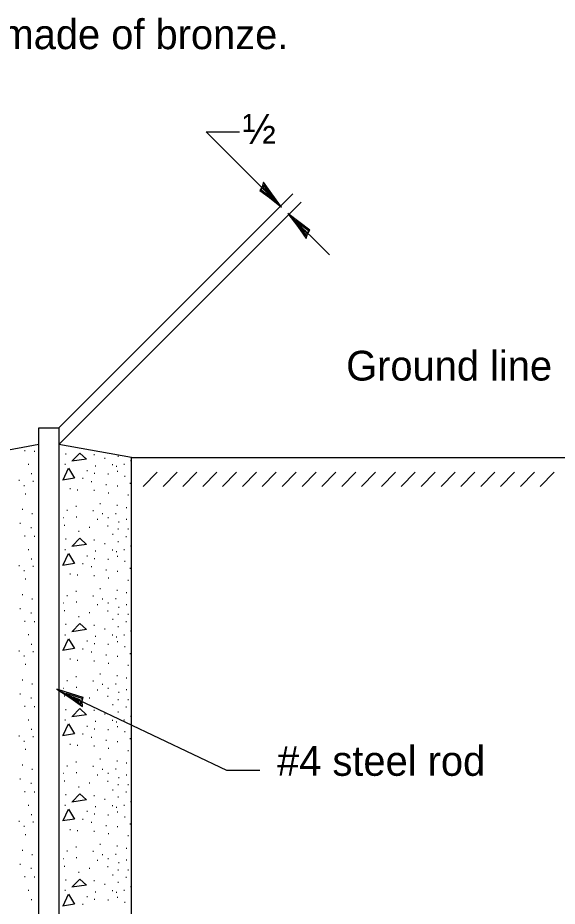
# Model space of a CAD drawing. Extents: x 0 to 2.83, y 0 to 1.83.
# Drawn here: x 0.8426 to 1.1143, y 0.4468 to 0.8941 of the extents above; entities that cross this region are included whole.
import ezdxf

# ---------------------------------------------------------------- set-up
doc = ezdxf.new("R2010")
doc.units = 0
for name, color, linetype in [('RD_Pr_Roadway_Dimensions', 7, 'Continuous'), ('RD_Pr_Roadway_Notes', 7, 'Continuous'), ('SH_General_Details', 7, 'Continuous')]:
    doc.layers.add(name, color=color, linetype=linetype)

msp = doc.modelspace()

# ---------------------------------------------------------------- linework, layer by layer
at = {"layer": 'RD_Pr_Roadway_Dimensions'}
for p, q in [((0.93754, 0.83671), (0.9542, 0.83671)), ((0.93754, 0.83671), (0.97495, 0.79929)), ((0.86328, 0.68762), (0.98113, 0.80548)), ((0.86328, 0.67922), (0.98533, 0.80128)), ((0.97915, 0.79509), (0.99958, 0.77466))]:
    msp.add_line(p, q, dxfattribs=at)
for points in [[(0.96566, 0.80893), (0.96451, 0.80711), (0.96937, 0.80354), (0.9755, 0.79881), (0.9705, 0.80539), (0.96631, 0.81136), (0.96566, 0.80893), (0.96512, 0.8075), (0.97185, 0.80247), (0.96654, 0.81003), (0.96623, 0.80781), (0.96911, 0.80527), (0.96691, 0.80827)], [(0.98849, 0.78539), (0.98963, 0.78722), (0.98478, 0.79078), (0.97865, 0.79552), (0.98365, 0.78893), (0.98783, 0.78296), (0.98849, 0.78539), (0.98902, 0.78682), (0.98229, 0.79186), (0.9876, 0.7843), (0.98791, 0.78652), (0.98503, 0.78905), (0.98724, 0.78605)]]:
    msp.add_lwpolyline(points, dxfattribs=at)
at = {"layer": 'RD_Pr_Roadway_Notes'}
for p, q in [((0.9479, 0.51516), (0.86314, 0.55532)), ((0.96457, 0.51516), (0.9479, 0.51516))]:
    msp.add_line(p, q, dxfattribs=at)
msp.add_lwpolyline([(0.87501, 0.54979), (0.87548, 0.55189), (0.8697, 0.55362), (0.86234, 0.55602), (0.86926, 0.55149), (0.87521, 0.54728), (0.87501, 0.54979), (0.87503, 0.55131), (0.867, 0.55379), (0.87454, 0.54846), (0.87409, 0.55065), (0.87052, 0.55207), (0.8736, 0.54999)], dxfattribs=at)
at = {"layer": 'SH_General_Details'}
for p, q in [((0.85328, 0.68762), (0.86328, 0.68762)), ((0.85328, 0.30627), (0.85328, 0.68762)), ((0.86328, 0.68762), (0.86328, 0.30627)), ((0.85328, 0.67922), (0.81662, 0.67262)), ((0.84604, 0.67616), (0.84637, 0.67616)), ((0.85084, 0.67595), (0.85117, 0.67595)), ((0.89995, 0.67262), (0.86328, 0.67922)), ((0.8666, 0.67458), (0.86694, 0.67458)), ((0.88086, 0.67415), (0.8812, 0.67415)), ((0.88624, 0.67228), (0.88657, 0.67228)), ((0.89295, 0.67336), (0.89328, 0.67336)), ((0.89933, 0.67114), (0.89966, 0.67114)), ((0.89995, 0.29762), (0.89995, 0.67262)), ((0.89995, 0.67262), (0.89995, 0.67262)), ((0.89995, 0.67262), (1.23328, 0.67262)), ((0.84783, 0.66928), (0.84816, 0.66928)), ((0.86625, 0.66927), (0.86658, 0.66927)), ((0.88151, 0.66856), (0.88184, 0.66856)), ((0.89011, 0.66913), (0.89044, 0.66913)), ((0.89216, 0.66827), (0.89249, 0.66827)), ((0.8961, 0.66927), (0.89644, 0.66927)), ((0.8494, 0.66456), (0.84974, 0.66456)), ((0.87513, 0.66221), (0.87546, 0.66221)), ((0.87742, 0.66615), (0.87776, 0.66615)), ((0.88115, 0.66478), (0.88148, 0.66478)), ((0.88796, 0.66443), (0.88829, 0.66443)), ((0.89273, 0.66586), (0.89307, 0.66586)), ((0.89639, 0.66335), (0.89672, 0.66335)), ((0.90575, 0.65816), (0.91282, 0.66523)), ((0.91575, 0.65816), (0.92282, 0.66523)), ((0.92575, 0.65816), (0.93282, 0.66523)), ((0.93575, 0.65816), (0.94282, 0.66523)), ((0.94575, 0.65816), (0.95282, 0.66523)), ((0.95575, 0.65816), (0.96282, 0.66523)), ((0.96575, 0.65816), (0.97282, 0.66523)), ((0.97575, 0.65816), (0.98282, 0.66523)), ((0.98575, 0.65816), (0.99282, 0.66523)), ((0.99575, 0.65816), (1.00282, 0.66523)), ((1.00575, 0.65816), (1.01282, 0.66523)), ((1.01575, 0.65816), (1.02282, 0.66523)), ((1.02575, 0.65816), (1.03282, 0.66523)), ((1.03575, 0.65816), (1.04282, 0.66523)), ((1.04575, 0.65816), (1.05282, 0.66523)), ((1.05575, 0.65816), (1.06282, 0.66523)), ((1.06575, 0.65816), (1.07282, 0.66523)), ((1.07575, 0.65816), (1.08282, 0.66523)), ((1.08575, 0.65816), (1.09282, 0.66523)), ((1.09575, 0.65816), (1.10282, 0.66523)), ((1.10575, 0.65816), (1.11282, 0.66523)), ((0.8431, 0.66121), (0.84343, 0.66121)), ((0.84568, 0.65863), (0.84601, 0.65863)), ((0.85019, 0.66085), (0.85052, 0.66085)), ((0.8795, 0.66063), (0.87984, 0.66063)), ((0.88688, 0.65905), (0.88722, 0.65905)), ((0.89266, 0.65841), (0.893, 0.65841)), ((0.89911, 0.65984), (0.89944, 0.65984)), ((0.84632, 0.65448), (0.84666, 0.65448)), ((0.86883, 0.65705), (0.86916, 0.65705)), ((0.87248, 0.65647), (0.87281, 0.65647)), ((0.88086, 0.65619), (0.8812, 0.65619)), ((0.88817, 0.65497), (0.88851, 0.65497)), ((0.89811, 0.65389), (0.89844, 0.65389)), ((0.88387, 0.64959), (0.88421, 0.64959)), ((0.89245, 0.64873), (0.89278, 0.64873)), ((0.84482, 0.6466), (0.84515, 0.6466)), ((0.84976, 0.64445), (0.85009, 0.64445)), ((0.86739, 0.64615), (0.86773, 0.64615)), ((0.87191, 0.64823), (0.87224, 0.64823)), ((0.88036, 0.64601), (0.8807, 0.64601)), ((0.88516, 0.64443), (0.8855, 0.64443)), ((0.89183, 0.64458), (0.89216, 0.64458)), ((0.89725, 0.64759), (0.89758, 0.64759)), ((0.86539, 0.64243), (0.86572, 0.64243)), ((0.87205, 0.64286), (0.87238, 0.64286)), ((0.88258, 0.64157), (0.88292, 0.64157)), ((0.88803, 0.64243), (0.88836, 0.64243)), ((0.89331, 0.64028), (0.89364, 0.64028)), ((0.89718, 0.64164), (0.89751, 0.64164)), ((0.8436, 0.63957), (0.84393, 0.63957)), ((0.84912, 0.63742), (0.84945, 0.63742)), ((0.86603, 0.63856), (0.86636, 0.63856)), ((0.87312, 0.63555), (0.87346, 0.63555)), ((0.87857, 0.63756), (0.8789, 0.63756)), ((0.88774, 0.63834), (0.88808, 0.63834)), ((0.89295, 0.6367), (0.89328, 0.6367)), ((0.89811, 0.6367), (0.89844, 0.6367)), ((0.84604, 0.63327), (0.84637, 0.63327)), ((0.85084, 0.63305), (0.85117, 0.63305)), ((0.8666, 0.63168), (0.86694, 0.63168)), ((0.88086, 0.63125), (0.8812, 0.63125)), ((0.89032, 0.63412), (0.89066, 0.63412)), ((0.89696, 0.63297), (0.8973, 0.63297)), ((0.84783, 0.62639), (0.84816, 0.62639)), ((0.86625, 0.62638), (0.86658, 0.62638)), ((0.88624, 0.62939), (0.88657, 0.62939)), ((0.89295, 0.63046), (0.89328, 0.63046)), ((0.8961, 0.62638), (0.89644, 0.62638)), ((0.89933, 0.62824), (0.89966, 0.62824)), ((0.87742, 0.62325), (0.87776, 0.62325)), ((0.88115, 0.62189), (0.88148, 0.62189)), ((0.88151, 0.62566), (0.88184, 0.62566)), ((0.89011, 0.62623), (0.89044, 0.62623)), ((0.89216, 0.62537), (0.89249, 0.62537)), ((0.89273, 0.62296), (0.89307, 0.62296)), ((0.8431, 0.61832), (0.84343, 0.61832)), ((0.8494, 0.62166), (0.84974, 0.62166)), ((0.85019, 0.61796), (0.85052, 0.61796)), ((0.87513, 0.61931), (0.87546, 0.61931)), ((0.8795, 0.61773), (0.87984, 0.61773)), ((0.88796, 0.62153), (0.88829, 0.62153)), ((0.89639, 0.62045), (0.89672, 0.62045)), ((0.84568, 0.61574), (0.84601, 0.61574)), ((0.86883, 0.61415), (0.86916, 0.61415)), ((0.87248, 0.61358), (0.87281, 0.61358)), ((0.88086, 0.61329), (0.8812, 0.61329)), ((0.88688, 0.61616), (0.88722, 0.61616)), ((0.89266, 0.61551), (0.893, 0.61551)), ((0.89911, 0.61694), (0.89944, 0.61694)), ((0.84632, 0.61158), (0.84666, 0.61158)), ((0.88817, 0.61207), (0.88851, 0.61207)), ((0.89811, 0.611), (0.89844, 0.611)), ((0.87191, 0.60534), (0.87224, 0.60534)), ((0.88387, 0.6067), (0.88421, 0.6067)), ((0.89245, 0.60584), (0.89278, 0.60584)), ((0.89725, 0.60469), (0.89758, 0.60469)), ((0.84482, 0.6037), (0.84515, 0.6037)), ((0.84976, 0.60155), (0.85009, 0.60155)), ((0.86539, 0.59953), (0.86572, 0.59953)), ((0.86739, 0.60326), (0.86773, 0.60326)), ((0.87205, 0.59996), (0.87238, 0.59996)), ((0.88036, 0.60311), (0.8807, 0.60311)), ((0.88516, 0.60154), (0.8855, 0.60154)), ((0.88803, 0.59953), (0.88836, 0.59953)), ((0.89183, 0.60168), (0.89216, 0.60168)), ((0.8436, 0.59668), (0.84393, 0.59668)), ((0.86603, 0.59566), (0.86636, 0.59566)), ((0.88258, 0.59867), (0.88292, 0.59867)), ((0.88774, 0.59545), (0.88808, 0.59545)), ((0.89331, 0.59738), (0.89364, 0.59738)), ((0.89718, 0.59874), (0.89751, 0.59874)), ((0.84912, 0.59453), (0.84945, 0.59453)), ((0.87312, 0.59265), (0.87346, 0.59265)), ((0.87857, 0.59466), (0.8789, 0.59466)), ((0.89032, 0.59122), (0.89066, 0.59122)), ((0.89295, 0.5938), (0.89328, 0.5938)), ((0.89811, 0.5938), (0.89844, 0.5938)), ((0.84604, 0.59037), (0.84637, 0.59037)), ((0.85084, 0.59016), (0.85117, 0.59016)), ((0.8666, 0.58878), (0.86694, 0.58878)), ((0.88086, 0.58835), (0.8812, 0.58835)), ((0.88624, 0.58649), (0.88657, 0.58649)), ((0.89295, 0.58756), (0.89328, 0.58756)), ((0.89696, 0.59007), (0.8973, 0.59007)), ((0.84783, 0.58349), (0.84816, 0.58349)), ((0.86625, 0.58348), (0.86658, 0.58348)), ((0.88151, 0.58276), (0.88184, 0.58276)), ((0.89011, 0.58334), (0.89044, 0.58334)), ((0.89216, 0.58248), (0.89249, 0.58248)), ((0.8961, 0.58348), (0.89644, 0.58348)), ((0.89933, 0.58534), (0.89966, 0.58534)), ((0.8494, 0.57876), (0.84974, 0.57876)), ((0.87742, 0.58035), (0.87776, 0.58035)), ((0.88115, 0.57899), (0.88148, 0.57899)), ((0.88796, 0.57863), (0.88829, 0.57863)), ((0.89273, 0.58007), (0.89307, 0.58007)), ((0.89639, 0.57756), (0.89672, 0.57756)), ((0.8431, 0.57542), (0.84343, 0.57542)), ((0.84568, 0.57284), (0.84601, 0.57284)), ((0.85019, 0.57506), (0.85052, 0.57506)), ((0.87513, 0.57641), (0.87546, 0.57641)), ((0.8795, 0.57484), (0.87984, 0.57484)), ((0.88688, 0.57326), (0.88722, 0.57326)), ((0.89911, 0.57405), (0.89944, 0.57405)), ((0.84632, 0.56868), (0.84666, 0.56868)), ((0.86883, 0.57125), (0.86916, 0.57125)), ((0.87248, 0.57068), (0.87281, 0.57068)), ((0.88086, 0.57039), (0.8812, 0.57039)), ((0.88817, 0.56917), (0.88851, 0.56917)), ((0.89266, 0.57261), (0.893, 0.57261)), ((0.88387, 0.5638), (0.88421, 0.5638)), ((0.89811, 0.5681), (0.89844, 0.5681)), ((0.84482, 0.5608), (0.84515, 0.5608)), ((0.86739, 0.56036), (0.86773, 0.56036)), ((0.87191, 0.56244), (0.87224, 0.56244)), ((0.88036, 0.56022), (0.8807, 0.56022)), ((0.89245, 0.56294), (0.89278, 0.56294)), ((0.89725, 0.56179), (0.89758, 0.56179)), ((0.84976, 0.55865), (0.85009, 0.55865)), ((0.86539, 0.55663), (0.86572, 0.55663)), ((0.87205, 0.55706), (0.87238, 0.55706)), ((0.88258, 0.55577), (0.88292, 0.55577)), ((0.88516, 0.55864), (0.8855, 0.55864)), ((0.88803, 0.55663), (0.88836, 0.55663)), ((0.89183, 0.55878), (0.89216, 0.55878)), ((0.89718, 0.55585), (0.89751, 0.55585)), ((0.8436, 0.55378), (0.84393, 0.55378)), ((0.84912, 0.55163), (0.84945, 0.55163)), ((0.86603, 0.55277), (0.86636, 0.55277)), ((0.87857, 0.55176), (0.8789, 0.55176)), ((0.88774, 0.55255), (0.88808, 0.55255)), ((0.89295, 0.5509), (0.89328, 0.5509)), ((0.89331, 0.55448), (0.89364, 0.55448)), ((0.89811, 0.5509), (0.89844, 0.5509)), ((0.84604, 0.54747), (0.84637, 0.54747)), ((0.85084, 0.54726), (0.85117, 0.54726)), ((0.8666, 0.54589), (0.86694, 0.54589)), ((0.87312, 0.54976), (0.87346, 0.54976)), ((0.89032, 0.54832), (0.89066, 0.54832)), ((0.89696, 0.54718), (0.8973, 0.54718)), ((0.88086, 0.54546), (0.8812, 0.54546)), ((0.88624, 0.54359), (0.88657, 0.54359)), ((0.89295, 0.54467), (0.89328, 0.54467)), ((0.89933, 0.54245), (0.89966, 0.54245)), ((0.84783, 0.54059), (0.84816, 0.54059)), ((0.86625, 0.54058), (0.86658, 0.54058)), ((0.87742, 0.53746), (0.87776, 0.53746)), ((0.88151, 0.53987), (0.88184, 0.53987)), ((0.89011, 0.54044), (0.89044, 0.54044)), ((0.89216, 0.53958), (0.89249, 0.53958)), ((0.89273, 0.53717), (0.89307, 0.53717)), ((0.8961, 0.54058), (0.89644, 0.54058)), ((0.8431, 0.53252), (0.84343, 0.53252)), ((0.8494, 0.53587), (0.84974, 0.53587)), ((0.87513, 0.53352), (0.87546, 0.53352)), ((0.88115, 0.53609), (0.88148, 0.53609)), ((0.88796, 0.53574), (0.88829, 0.53574)), ((0.89639, 0.53466), (0.89672, 0.53466)), ((0.84568, 0.52994), (0.84601, 0.52994)), ((0.85019, 0.53216), (0.85052, 0.53216)), ((0.86883, 0.52836), (0.86916, 0.52836)), ((0.8795, 0.53194), (0.87984, 0.53194)), ((0.88688, 0.53036), (0.88722, 0.53036)), ((0.89266, 0.52972), (0.893, 0.52972)), ((0.89911, 0.53115), (0.89944, 0.53115)), ((0.84632, 0.52579), (0.84666, 0.52579)), ((0.87248, 0.52778), (0.87281, 0.52778)), ((0.88086, 0.5275), (0.8812, 0.5275)), ((0.88817, 0.52628), (0.88851, 0.52628)), ((0.89811, 0.5252), (0.89844, 0.5252)), ((0.87191, 0.51954), (0.87224, 0.51954)), ((0.88387, 0.5209), (0.88421, 0.5209)), ((0.89245, 0.52004), (0.89278, 0.52004)), ((0.84482, 0.51791), (0.84515, 0.51791)), ((0.84976, 0.51576), (0.85009, 0.51576)), ((0.86739, 0.51746), (0.86773, 0.51746)), ((0.88036, 0.51732), (0.8807, 0.51732)), ((0.88516, 0.51574), (0.8855, 0.51574)), ((0.89183, 0.51589), (0.89216, 0.51589)), ((0.89725, 0.5189), (0.89758, 0.5189)), ((0.8436, 0.51088), (0.84393, 0.51088)), ((0.86539, 0.51374), (0.86572, 0.51374)), ((0.87205, 0.51417), (0.87238, 0.51417)), ((0.88258, 0.51288), (0.88292, 0.51288)), ((0.88803, 0.51374), (0.88836, 0.51374)), ((0.89331, 0.51159), (0.89364, 0.51159)), ((0.89718, 0.51295), (0.89751, 0.51295)), ((0.84912, 0.50873), (0.84945, 0.50873)), ((0.86603, 0.50987), (0.86636, 0.50987)), ((0.87312, 0.50686), (0.87346, 0.50686)), ((0.87857, 0.50887), (0.8789, 0.50887)), ((0.88774, 0.50965), (0.88808, 0.50965)), ((0.89295, 0.50801), (0.89328, 0.50801)), ((0.89811, 0.50801), (0.89844, 0.50801)), ((0.84604, 0.50458), (0.84637, 0.50458)), ((0.85084, 0.50436), (0.85117, 0.50436)), ((0.8666, 0.50299), (0.86694, 0.50299)), ((0.88086, 0.50256), (0.8812, 0.50256)), ((0.89032, 0.50543), (0.89066, 0.50543)), ((0.89295, 0.50177), (0.89328, 0.50177)), ((0.89696, 0.50428), (0.8973, 0.50428)), ((0.84783, 0.4977), (0.84816, 0.4977)), ((0.86625, 0.49769), (0.86658, 0.49769)), ((0.88151, 0.49697), (0.88184, 0.49697)), ((0.88624, 0.5007), (0.88657, 0.5007)), ((0.89011, 0.49754), (0.89044, 0.49754)), ((0.89216, 0.49668), (0.89249, 0.49668)), ((0.8961, 0.49769), (0.89644, 0.49769)), ((0.89933, 0.49955), (0.89966, 0.49955)), ((0.8494, 0.49297), (0.84974, 0.49297)), ((0.87742, 0.49456), (0.87776, 0.49456)), ((0.88115, 0.4932), (0.88148, 0.4932)), ((0.88796, 0.49284), (0.88829, 0.49284)), ((0.89273, 0.49427), (0.89307, 0.49427)), ((0.8431, 0.48963), (0.84343, 0.48963)), ((0.85019, 0.48927), (0.85052, 0.48927)), ((0.87513, 0.49062), (0.87546, 0.49062)), ((0.8795, 0.48904), (0.87984, 0.48904)), ((0.89639, 0.49176), (0.89672, 0.49176)), ((0.89911, 0.48825), (0.89944, 0.48825)), ((0.84568, 0.48705), (0.84601, 0.48705)), ((0.86883, 0.48546), (0.86916, 0.48546)), ((0.87248, 0.48489), (0.87281, 0.48489)), ((0.88086, 0.4846), (0.8812, 0.4846)), ((0.88688, 0.48747), (0.88722, 0.48747)), ((0.88817, 0.48338), (0.88851, 0.48338)), ((0.89266, 0.48682), (0.893, 0.48682)), ((0.84632, 0.48289), (0.84666, 0.48289)), ((0.89811, 0.48231), (0.89844, 0.48231)), ((0.84482, 0.47501), (0.84515, 0.47501)), ((0.86739, 0.47457), (0.86773, 0.47457)), ((0.87191, 0.47665), (0.87224, 0.47665)), ((0.88036, 0.47442), (0.8807, 0.47442)), ((0.88387, 0.47801), (0.88421, 0.47801)), ((0.89245, 0.47715), (0.89278, 0.47715)), ((0.89725, 0.476), (0.89758, 0.476)), ((0.84976, 0.47286), (0.85009, 0.47286)), ((0.86539, 0.47084), (0.86572, 0.47084)), ((0.87205, 0.47127), (0.87238, 0.47127)), ((0.88258, 0.46998), (0.88292, 0.46998)), ((0.88516, 0.47285), (0.8855, 0.47285)), ((0.88803, 0.47084), (0.88836, 0.47084)), ((0.89183, 0.47299), (0.89216, 0.47299)), ((0.89718, 0.47005), (0.89751, 0.47005)), ((0.8436, 0.46799), (0.84393, 0.46799)), ((0.84912, 0.46584), (0.84945, 0.46584)), ((0.86603, 0.46697), (0.86636, 0.46697)), ((0.87857, 0.46597), (0.8789, 0.46597)), ((0.88774, 0.46676), (0.88808, 0.46676)), ((0.89331, 0.46869), (0.89364, 0.46869)), ((0.84604, 0.46168), (0.84637, 0.46168)), ((0.85084, 0.46147), (0.85117, 0.46147)), ((0.87312, 0.46396), (0.87346, 0.46396)), ((0.89032, 0.46253), (0.89066, 0.46253)), ((0.89295, 0.46511), (0.89328, 0.46511)), ((0.89696, 0.46138), (0.8973, 0.46138)), ((0.89811, 0.46511), (0.89844, 0.46511)), ((0.8666, 0.46009), (0.86694, 0.46009)), ((0.88086, 0.45966), (0.8812, 0.45966)), ((0.88624, 0.4578), (0.88657, 0.4578)), ((0.89295, 0.45887), (0.89328, 0.45887)), ((0.89933, 0.45665), (0.89966, 0.45665)), ((0.84783, 0.4548), (0.84816, 0.4548)), ((0.86625, 0.45479), (0.86658, 0.45479)), ((0.88151, 0.45407), (0.88184, 0.45407)), ((0.89011, 0.45465), (0.89044, 0.45465)), ((0.89216, 0.45379), (0.89249, 0.45379)), ((0.8961, 0.45479), (0.89644, 0.45479)), ((0.8494, 0.45007), (0.84974, 0.45007)), ((0.87513, 0.44772), (0.87546, 0.44772)), ((0.87742, 0.45166), (0.87776, 0.45166)), ((0.88115, 0.4503), (0.88148, 0.4503)), ((0.88796, 0.44994), (0.88829, 0.44994)), ((0.89273, 0.45138), (0.89307, 0.45138)), ((0.89639, 0.44887), (0.89672, 0.44887))]:
    msp.add_line(p, q, dxfattribs=at)
for points in [[(0.86992, 0.67094), (0.87393, 0.67495), (0.87727, 0.67186), (0.86985, 0.67077)], [(0.8655, 0.66151), (0.86817, 0.66727), (0.87117, 0.66226), (0.86516, 0.66126)], [(0.85306, 0.64036), (0.85328, 0.64036)], [(0.86992, 0.62804), (0.87393, 0.63205), (0.87727, 0.62896), (0.86985, 0.62788)], [(0.8655, 0.61861), (0.86817, 0.62437), (0.87117, 0.61936), (0.86516, 0.61836)], [(0.85306, 0.59746), (0.85328, 0.59746)], [(0.86992, 0.58515), (0.87393, 0.58915), (0.87727, 0.58607), (0.86985, 0.58498)], [(0.8655, 0.57572), (0.86817, 0.58147), (0.87117, 0.57647), (0.86516, 0.57546)], [(0.85306, 0.55457), (0.85328, 0.55457)], [(0.86992, 0.54225), (0.87393, 0.54626), (0.87727, 0.54317), (0.86985, 0.54208)], [(0.8655, 0.53282), (0.86817, 0.53858), (0.87117, 0.53357), (0.86516, 0.53257)], [(0.85306, 0.51167), (0.85328, 0.51167)], [(0.86992, 0.49935), (0.87393, 0.50336), (0.87727, 0.50027), (0.86985, 0.49919)], [(0.8655, 0.48992), (0.86817, 0.49568), (0.87117, 0.49067), (0.86516, 0.48967)], [(0.85306, 0.46877), (0.85328, 0.46877)], [(0.86992, 0.45646), (0.87393, 0.46046), (0.87727, 0.45738), (0.86985, 0.45629)], [(0.8655, 0.44703), (0.86817, 0.45278), (0.87117, 0.44778), (0.86516, 0.44677)]]:
    msp.add_lwpolyline(points, dxfattribs=at)

# ---------------------------------------------------------------- texts
at = {"layer": 'RD_Pr_Roadway_Dimensions'}
msp.add_text('½', height=0.015, dxfattribs=at).set_placement((0.9559, 0.83063))
at = {"layer": 'RD_Pr_Roadway_Notes'}
for s, p in [('5.  The metal tablet used on permanent survey markers shall be made of bronze. ', (0.26086, 0.87831)), ('Ground line', (1.00799, 0.71143)), ('#4 steel rod', (0.9732, 0.51242))]:
    msp.add_text(s, height=0.015, dxfattribs=at).set_placement(p)

doc.saveas('drawing.dxf')
